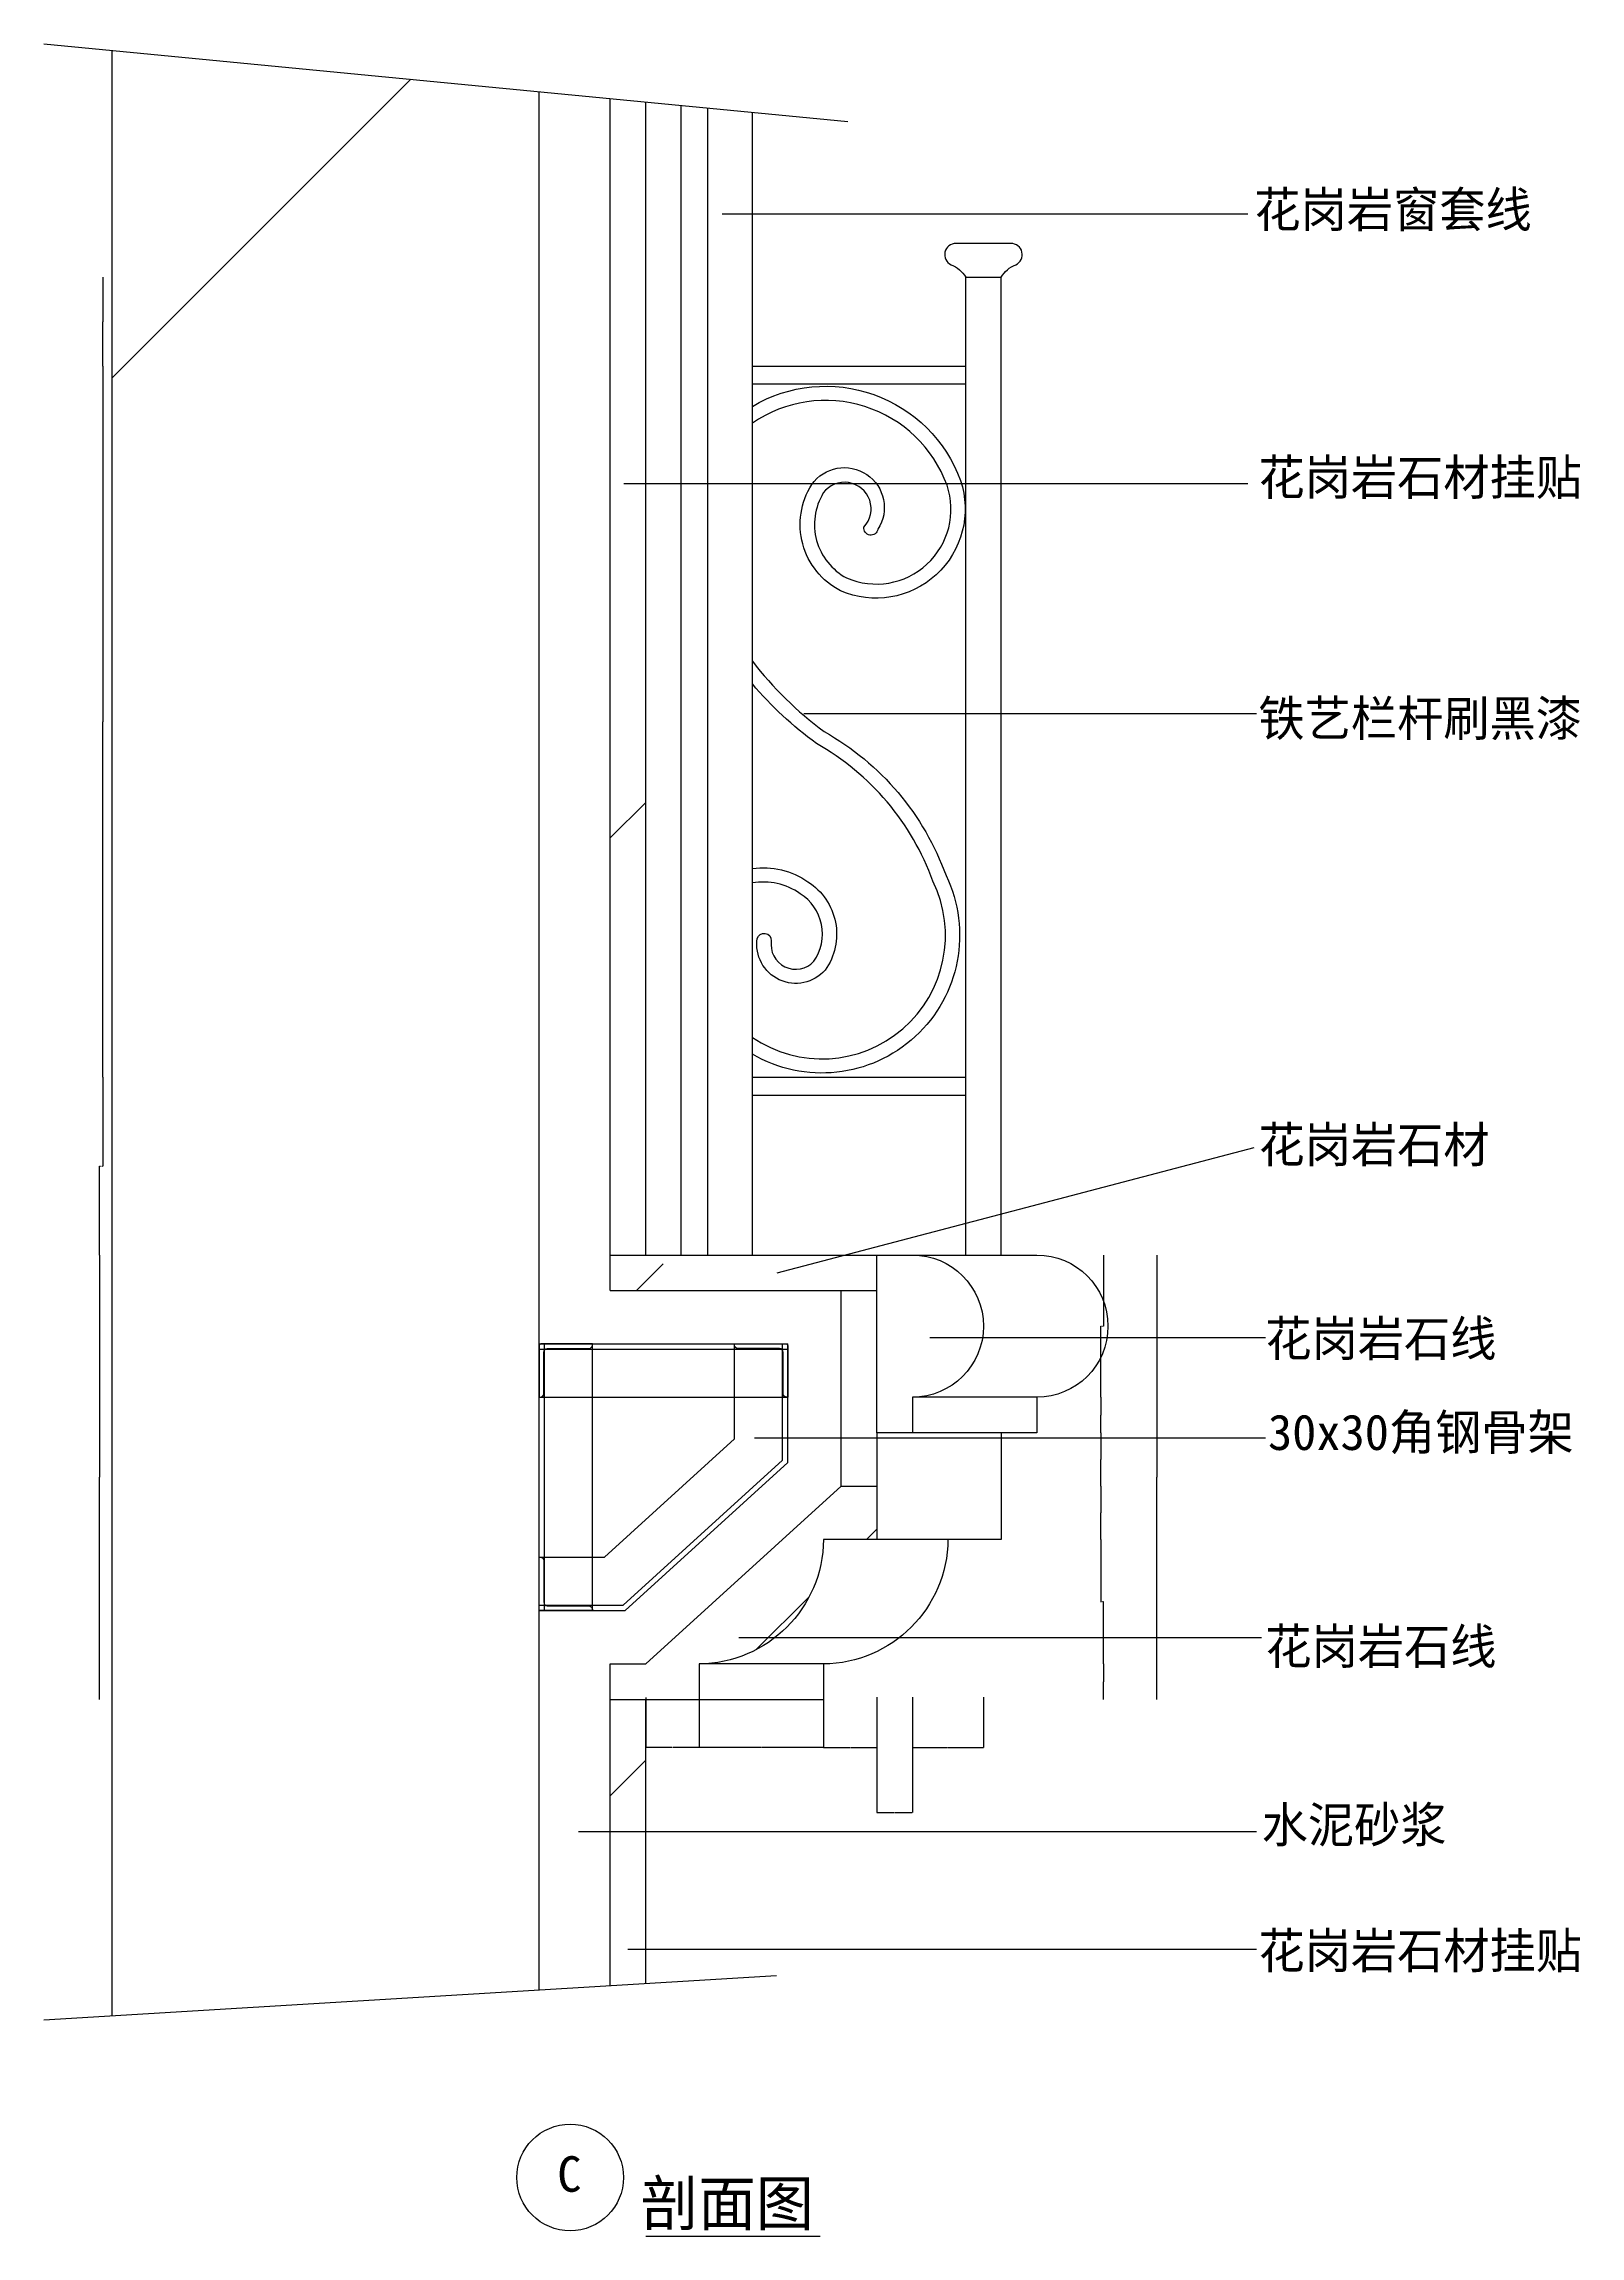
# Model space of a CAD drawing. Header units: metres. Extents: x 1429 to 10326, y -25970 to -14854.
# Drawn here: x 6005 to 10326, y -25970 to -19804 of the extents above; entities that cross this region are included whole.
import ezdxf

# ---------------------------------------------------------------- set-up
doc = ezdxf.new("R2010")
doc.units = ezdxf.units.M
for name, color, linetype in [('2', 2, 'Continuous'), ('3', 3, 'Continuous'), ('4', 4, 'Continuous'), ('7', 7, 'Continuous'), ('BH', 3, 'Continuous'), ('DIM', 3, 'Continuous'), ('TEXT', 3, 'Continuous')]:
    doc.layers.add(name, color=color, linetype=linetype)
doc.dimstyles.get("Standard").update_dxf_attribs({"dimtxt": 2.5, "dimasz": 2.5, "dimexe": 1.25, "dimexo": 0.625, "dimtad": 1, "dimcen": 2.5, "dimazin": 3, "dimtfac": 1, "dimtmove": 0, "dimatfit": 3})

# ---------------------------------------------------------------- blocks, each defined once
blk = doc.blocks.new('ST-L30')
at = {"layer": '4'}
blk.add_lwpolyline([(0, 1, 0.41), (1, 0), (30, 0), (30, 0.67, 0.41), (28, 2.67), (4.67, 2.67, -0.41), (2.67, 4.67), (2.67, 28, 0.41), (0.67, 30), (0, 30)], format="xyb", close=True, dxfattribs=at)
blk = doc.blocks.new('*D12')
for p, q in [((6170.55, -20460.5), (6170.55, -20585.5)), ((6170.3, -20585.5), (6170.05, -20585.5)), ((6170.55, -20710.5), (6170.55, -20585.5)), ((6170.55, -20585.5), (6170.55, -20585.5)), ((6170.8, -20585.5), (6171.05, -20585.5))]:
    blk.add_line(p, q)
at = {"layer": 'Defpoints'}
for p in [(6170.55, -20460.5), (6170.55, -20585.5), (6170.55, -20710.5)]:
    blk.add_point(p, dxfattribs=at)
at = {"layer": 'DIM', "insert": (6170.55, -20584.375), "char_height": 1, "attachment_point": 5}
blk.add_mtext('50', dxfattribs=at)
blk = doc.blocks.new('*D25')
for p, q in [((6161.65, -23210.5), (6161.65, -23835.5)), ((6161.4, -23835.5), (6161.15, -23835.5)), ((6161.65, -24460.5), (6161.65, -23835.5)), ((6161.65, -23835.5), (6161.65, -23835.5)), ((6161.9, -23835.5), (6162.15, -23835.5))]:
    blk.add_line(p, q)
at = {"layer": 'Defpoints'}
for p in [(6161.65, -23210.5), (6161.65, -23835.5), (6161.65, -24460.5)]:
    blk.add_point(p, dxfattribs=at)
at = {"layer": 'DIM', "insert": (6161.65, -23834.375), "char_height": 1, "attachment_point": 5}
blk.add_mtext('250', dxfattribs=at)
blk = doc.blocks.new('*D26')
for p, q in [((6170.55, -20710.5), (6170.55, -21710.5)), ((6170.3, -21710.5), (6170.05, -21710.5)), ((6170.55, -22710.5), (6170.55, -21710.5)), ((6170.55, -21710.5), (6170.55, -21710.5)), ((6170.8, -21710.5), (6171.05, -21710.5))]:
    blk.add_line(p, q)
at = {"layer": 'Defpoints'}
for p in [(6170.55, -20710.5), (6170.55, -21710.5), (6170.55, -22710.5)]:
    blk.add_point(p, dxfattribs=at)
at = {"layer": 'DIM', "insert": (6170.55, -21709.375), "char_height": 1, "attachment_point": 5}
blk.add_mtext('400', dxfattribs=at)
blk = doc.blocks.new('*D27')
for p, q in [((6170.55, -22710.5), (6170.55, -22960.5)), ((6161.65, -23210.5), (6161.65, -22960.5)), ((6161.9, -22960.5), (6164.6, -22960.5)), ((6167.6, -22960.5), (6170.3, -22960.5))]:
    blk.add_line(p, q)
at = {"layer": 'Defpoints'}
for p in [(6170.55, -22710.5), (6161.65, -22960.5), (6161.65, -23210.5)]:
    blk.add_point(p, dxfattribs=at)
at = {"layer": 'DIM', "insert": (6166.1, -22960.5), "char_height": 1, "attachment_point": 5}
blk.add_mtext('100', dxfattribs=at)
blk = doc.blocks.new('*D32')
for p, q in [((7697.54, -24454.85), (7697.54, -24595.12)), ((7847.54, -24454.85), (7847.54, -24595.12)), ((7697.79, -24595.12), (7771.54, -24595.12)), ((7773.54, -24595.12), (7847.29, -24595.12))]:
    blk.add_line(p, q)
at = {"layer": 'Defpoints'}
for p in [(7697.54, -24454.85), (7847.54, -24454.85), (7697.54, -24595.12)]:
    blk.add_point(p, dxfattribs=at)
at = {"layer": 'DIM', "insert": (7772.54, -24595.12), "char_height": 1, "attachment_point": 5}
blk.add_mtext('30', dxfattribs=at)
blk = doc.blocks.new('*D33')
for p, q in [((7847.54, -24454.85), (7847.54, -24595.12)), ((8197.54, -24456.34), (8197.54, -24595.12)), ((7847.79, -24595.12), (8021.54, -24595.12)), ((8023.54, -24595.12), (8197.29, -24595.12))]:
    blk.add_line(p, q)
at = {"layer": 'Defpoints'}
for p in [(7847.54, -24454.85), (8197.54, -24456.34), (7847.54, -24595.12)]:
    blk.add_point(p, dxfattribs=at)
at = {"layer": 'DIM', "insert": (8022.54, -24595.12), "char_height": 1, "attachment_point": 5}
blk.add_mtext('70', dxfattribs=at)
blk = doc.blocks.new('*D34')
for p, q in [((8347.54, -24453.66), (8347.54, -24778.11)), ((8447.54, -24453.66), (8447.54, -24778.11)), ((8347.79, -24778.11), (8396.54, -24778.11)), ((8398.54, -24778.11), (8447.29, -24778.11))]:
    blk.add_line(p, q)
at = {"layer": 'Defpoints'}
for p in [(8347.54, -24453.66), (8447.54, -24453.66), (8347.54, -24778.11)]:
    blk.add_point(p, dxfattribs=at)
at = {"layer": 'DIM', "insert": (8397.54, -24778.11), "char_height": 1, "attachment_point": 5}
blk.add_mtext('20', dxfattribs=at)
blk = doc.blocks.new('*D35')
for p, q in [((8197.54, -24453.66), (8197.54, -24595.42)), ((8347.54, -24453.66), (8347.54, -24595.42)), ((8197.79, -24595.42), (8271.54, -24595.42)), ((8273.54, -24595.42), (8347.29, -24595.42))]:
    blk.add_line(p, q)
at = {"layer": 'Defpoints'}
for p in [(8197.54, -24453.66), (8347.54, -24453.66), (8197.54, -24595.42)]:
    blk.add_point(p, dxfattribs=at)
at = {"layer": 'DIM', "insert": (8272.54, -24595.42), "char_height": 1, "attachment_point": 5}
blk.add_mtext('30', dxfattribs=at)
blk = doc.blocks.new('*D36')
for p, q in [((8447.54, -24453.66), (8447.54, -24595.42)), ((8647.54, -24453.66), (8647.54, -24595.42)), ((8447.79, -24595.42), (8546.54, -24595.42)), ((8548.54, -24595.42), (8647.29, -24595.42))]:
    blk.add_line(p, q)
at = {"layer": 'Defpoints'}
for p in [(8447.54, -24453.66), (8647.54, -24453.66), (8447.54, -24595.42)]:
    blk.add_point(p, dxfattribs=at)
at = {"layer": 'DIM', "insert": (8547.54, -24595.42), "char_height": 1, "attachment_point": 5}
blk.add_mtext('40', dxfattribs=at)
blk = doc.blocks.new('*D37')
for p, q in [((8984.63, -23210.5), (8984.63, -23410.5)), ((8977.15, -23610.5), (8977.15, -23410.5)), ((8977.4, -23410.5), (8979.89, -23410.5)), ((8981.89, -23410.5), (8984.38, -23410.5))]:
    blk.add_line(p, q)
at = {"layer": 'Defpoints'}
for p in [(8984.63, -23210.5), (8977.15, -23410.5), (8977.15, -23610.5)]:
    blk.add_point(p, dxfattribs=at)
at = {"layer": 'DIM', "insert": (8980.89, -23410.5), "char_height": 1, "attachment_point": 5}
blk.add_mtext('80', dxfattribs=at)
blk = doc.blocks.new('*D38')
for p, q in [((9135.32, -23210.5), (9135.32, -23835.5)), ((9135.07, -23835.5), (9134.82, -23835.5)), ((9135.32, -24460.5), (9135.32, -23835.5)), ((9135.32, -23835.5), (9135.32, -23835.5)), ((9135.57, -23835.5), (9135.82, -23835.5))]:
    blk.add_line(p, q)
at = {"layer": 'Defpoints'}
for p in [(9135.32, -23210.5), (9135.32, -23835.5), (9135.32, -24460.5)]:
    blk.add_point(p, dxfattribs=at)
at = {"layer": 'DIM', "insert": (9135.32, -23834.375), "char_height": 1, "attachment_point": 5}
blk.add_mtext('250', dxfattribs=at)
blk = doc.blocks.new('*D39')
for p, q in [((8977.15, -24010.5), (8977.15, -24185.5)), ((8979.89, -24185.5), (8976.9, -24185.5)), ((8984.88, -24185.5), (8981.89, -24185.5)), ((8984.63, -24360.5), (8984.63, -24185.5))]:
    blk.add_line(p, q)
at = {"layer": 'Defpoints'}
for p in [(8977.15, -24010.5), (8984.63, -24185.5), (8984.63, -24360.5)]:
    blk.add_point(p, dxfattribs=at)
at = {"layer": 'DIM', "insert": (8980.89, -24185.5), "char_height": 1, "attachment_point": 5}
blk.add_mtext('70', dxfattribs=at)
blk = doc.blocks.new('*D40')
for p, q in [((8984.38, -24410.5), (8984.13, -24410.5)), ((8984.63, -24360.5), (8984.63, -24410.5)), ((8984.63, -24460.5), (8984.63, -24410.5)), ((8984.63, -24410.5), (8984.63, -24410.5)), ((8984.88, -24410.5), (8985.13, -24410.5))]:
    blk.add_line(p, q)
at = {"layer": 'Defpoints'}
for p in [(8984.63, -24360.5), (8984.63, -24410.5), (8984.63, -24460.5)]:
    blk.add_point(p, dxfattribs=at)
at = {"layer": 'DIM', "insert": (8984.63, -24409.375), "char_height": 1, "attachment_point": 5}
blk.add_mtext('20', dxfattribs=at)
blk = doc.blocks.new('*D41')
for p, q in [((8977.15, -23610.5), (8977.15, -23660.5)), ((8976.9, -23660.5), (8976.65, -23660.5)), ((8977.15, -23710.5), (8977.15, -23660.5)), ((8977.15, -23660.5), (8977.15, -23660.5)), ((8977.4, -23660.5), (8977.65, -23660.5))]:
    blk.add_line(p, q)
at = {"layer": 'Defpoints'}
for p in [(8977.15, -23610.5), (8977.15, -23660.5), (8977.15, -23710.5)]:
    blk.add_point(p, dxfattribs=at)
at = {"layer": 'DIM', "insert": (8977.15, -23659.375), "char_height": 1, "attachment_point": 5}
blk.add_mtext('20', dxfattribs=at)
blk = doc.blocks.new('*D42')
for p, q in [((8977.15, -23710.5), (8977.15, -23785.5)), ((8976.9, -23785.5), (8976.65, -23785.5)), ((8977.15, -23860.5), (8977.15, -23785.5)), ((8977.15, -23785.5), (8977.15, -23785.5)), ((8977.4, -23785.5), (8977.65, -23785.5))]:
    blk.add_line(p, q)
at = {"layer": 'Defpoints'}
for p in [(8977.15, -23710.5), (8977.15, -23785.5), (8977.15, -23860.5)]:
    blk.add_point(p, dxfattribs=at)
at = {"layer": 'DIM', "insert": (8977.15, -23784.375), "char_height": 1, "attachment_point": 5}
blk.add_mtext('30', dxfattribs=at)
blk = doc.blocks.new('*D43')
for p, q in [((8977.15, -23860.5), (8977.15, -23935.5)), ((8976.9, -23935.5), (8976.65, -23935.5)), ((8977.15, -24010.5), (8977.15, -23935.5)), ((8977.15, -23935.5), (8977.15, -23935.5)), ((8977.4, -23935.5), (8977.65, -23935.5))]:
    blk.add_line(p, q)
at = {"layer": 'Defpoints'}
for p in [(8977.15, -23860.5), (8977.15, -23935.5), (8977.15, -24010.5)]:
    blk.add_point(p, dxfattribs=at)
at = {"layer": 'DIM', "insert": (8977.15, -23934.375), "char_height": 1, "attachment_point": 5}
blk.add_mtext('30', dxfattribs=at)

msp = doc.modelspace()

# ---------------------------------------------------------------- hatches: boundary and pattern name
at = {"layer": 'BH'}
h = msp.add_hatch(dxfattribs=at)
h.set_pattern_fill('ANSI31', scale=1500)
h.paths.add_polyline_path([(7397.54, -19938.29), (6197.54, -19822.57), (6197.54, -25350.26), (7397.54, -25277.16)])
h = msp.add_hatch(dxfattribs=at)
h.set_pattern_fill('AR-CONC', scale=15)
h.paths.add_polyline_path([(7639.55, -24210.5), (7397.54, -24210.5), (7397.54, -25277.16), (7597.54, -25264.97), (7597.54, -24360.5), (7697.54, -24360.5), (8247.54, -23860.5), (8247.54, -23310.5), (7597.54, -23310.5), (7597.54, -19957.57), (7397.54, -19938.29), (7397.54, -23460.5), (7547.54, -23460.5), (8097.54, -23460.5), (8097.54, -23610.5), (8097.54, -23794.15)])
h = msp.add_hatch(dxfattribs=at)
h.set_pattern_fill('ANSI33', scale=300)
h.paths.add_polyline_path([(7697.54, -19967.22), (7597.54, -19957.57), (7597.54, -23210.5), (7697.54, -23210.5)])
h = msp.add_hatch(dxfattribs=at)
h.set_pattern_fill('ANSI33', scale=300)
h.paths.add_polyline_path([(7597.54, -25264.97), (7697.54, -25258.88), (7697.54, -24360.5), (7597.54, -24360.5)])
h.paths.add_polyline_path([(8197.54, -24010.5), (8347.54, -24010.5), (8347.54, -23860.5), (8247.54, -23860.5), (7697.54, -24360.5), (7697.54, -24460.5), (7847.54, -24460.5), (7847.54, -24360.5, 0.41)])
h.paths.add_polyline_path([(8347.54, -23310.5), (8247.54, -23310.5), (8247.54, -23860.5), (8347.54, -23860.5), (8347.54, -23710.5)])
h.paths.add_polyline_path([(8347.54, -23310.5), (8347.54, -23210.5), (7597.54, -23210.5), (7597.54, -23310.5)])
h = msp.add_hatch(dxfattribs=at)
h.set_pattern_fill('ANSI33', scale=300)
h.paths.add_polyline_path([(8447.54, -23210.5), (8347.54, -23210.5), (8347.54, -23710.5), (8447.54, -23710.5), (8447.54, -23610.5, 1)])

# ---------------------------------------------------------------- linework, layer by layer
at = {"layer": '2'}
for p, q in [((6197.54, -25350.26), (6197.54, -19822.57)), ((7397.54, -25277.16), (7397.54, -19938.29))]:
    msp.add_line(p, q, dxfattribs=at)
at = {"layer": '3'}
for p, q in [((6004.94, -19804), (8265.98, -20022.03)), ((6005.23, -25361.98), (8065.65, -25236.45))]:
    msp.add_line(p, q, dxfattribs=at)
for points in [[(7997.54, -20823.53, -0.47), (8582.84, -21032.38, -0.65), (8245.34, -21342.3, -0.44), (8164.64, -21043.54, -0.98), (8350.7, -21169.25, -0.99), (8311.19, -21163.01, 1.06), (8197, -21067.23, 0.43), (8262.5, -21306.14, 0.65), (8545.09, -21045.64, 0.49), (7997.54, -20870.86, 0.49)], [(7997.54, -21540.34, 0.07), (8199.56, -21738.29, -0.18), (8542.25, -22143.48, -0.74), (7997.54, -22645.59, -0.74)], [(7997.54, -22598.27, 0.77), (8505.41, -22159.18, 0.18), (8177.72, -21771.88, -0.06), (7997.54, -21604.07)], [(7997.54, -22123.54, -0.19), (8153.83, -22160.97, -0.43), (8202.12, -22409.35, -0.75), (8011.36, -22320.13, -0.88), (8050.87, -22326.37, 0.74), (8170.75, -22384.41, 0.43), (8131.65, -22194.28, 0.2), (7997.54, -22164.02)]]:
    msp.add_lwpolyline(points, format="xyb", dxfattribs=at)
at = {"layer": '4'}
for p, q in [((7597.54, -23310.5), (7597.54, -19957.57)), ((7697.54, -23210.5), (7697.54, -19967.22)), ((7997.54, -23210.5), (7997.54, -19996.15)), ((7597.54, -23210.5), (8797.54, -23210.5)), ((8347.54, -23710.5), (8347.54, -23210.5)), ((7597.54, -23310.5), (8347.54, -23310.5)), ((8247.54, -23860.5), (8247.54, -23310.5)), ((7397.54, -23460.5), (8097.54, -23460.5)), ((8097.54, -23794.15), (8097.54, -23460.5)), ((7639.55, -24210.5), (8097.54, -23794.15)), ((7697.54, -24360.5), (8247.54, -23860.5)), ((8247.54, -23860.5), (8347.54, -23860.5)), ((7397.54, -24210.5), (7639.55, -24210.5)), ((7597.54, -25264.97), (7597.54, -24360.5)), ((7597.54, -24360.5), (7697.54, -24360.5)), ((7597.54, -24460.5), (8197.54, -24460.5)), ((7697.54, -25258.88), (7697.54, -24460.5))]:
    msp.add_line(p, q, dxfattribs=at)
for points in [[(8447.54, -23210.5, -1), (8447.54, -23610.5), (8447.54, -23710.5), (8347.54, -23710.5), (8347.54, -24010.5), (8197.54, -24010.5, -0.41), (7847.54, -24360.5), (7847.54, -24460.5)], [(8797.54, -23210.5, -1), (8797.54, -23610.5), (8797.54, -23710.5), (8697.54, -23710.5), (8697.54, -24010.5), (8547.54, -24010.5, -0.41), (8197.54, -24360.5), (8197.54, -24460.5)]]:
    msp.add_lwpolyline(points, format="xyb", dxfattribs=at)
at = {"layer": '7'}
for p, q in [((7797.54, -23210.5), (7797.54, -19976.86)), ((7872.54, -23210.5), (7872.54, -19984.09)), ((8597.54, -23210.5), (8597.54, -20460.5)), ((8697.54, -23210.5), (8697.54, -20460.5)), ((7997.54, -20710.5), (8597.54, -20710.5)), ((7997.54, -20760.5), (8597.54, -20760.5)), ((7997.54, -22710.5), (8597.54, -22710.5)), ((7997.54, -22760.5), (8597.54, -22760.5)), ((7397.54, -23475.5), (8097.54, -23475.5)), ((7412.54, -24210.5), (7412.54, -23460.5)), ((7547.54, -24210.5), (7547.54, -23460.5)), ((7947.54, -23727.79), (7947.54, -23460.5)), ((8082.54, -23787.51), (8082.54, -23460.5)), ((7397.54, -23610.5), (8097.54, -23610.5)), ((8797.54, -23610.5), (8447.54, -23610.5)), ((7581.56, -24060.5), (7947.54, -23727.79)), ((8697.54, -23710.5), (8447.54, -23710.5)), ((7633.75, -24195.5), (8082.54, -23787.51)), ((8547.54, -24010.5), (8347.54, -24010.5)), ((7397.54, -24060.5), (7581.56, -24060.5)), ((7397.54, -24195.5), (7633.75, -24195.5)), ((8197.54, -24360.5), (7847.54, -24360.5))]:
    msp.add_line(p, q, dxfattribs=at)
msp.add_lwpolyline([(8597.54, -20460.5), (8697.54, -20460.5, -0.18), (8738.52, -20425.33, 0.81), (8724.57, -20365.31), (8570.51, -20365.31, 0.81), (8556.56, -20425.33, -0.18)], format="xyb", close=True, dxfattribs=at)
at = {"layer": 'TEXT'}
msp.add_line((7698.05, -25969.98), (8187.84, -25969.98), dxfattribs=at)
msp.add_circle((7485.09, -25804.98), 150, dxfattribs=at)

# ---------------------------------------------------------------- block references
at = {"layer": '3', "yscale": 5, "zscale": 5}
for p, xscale, rotation in [((7397.54, -23460.5), 5, 270), ((8097.54, -23460.5), -5, 90), ((7397.54, -24210.5), -5, 270)]:
    msp.add_blockref('ST-L30', p, dxfattribs=dict(at, xscale=xscale, rotation=rotation))

# ---------------------------------------------------------------- texts
at = {"layer": 'TEXT'}
for s, height, p in [('花岗岩窗套线', 100, (9409.45, -20319.98)), ('花岗岩石材挂贴', 100, (9420.83, -21073.04)), ('铁艺栏杆刷黑漆', 100, (9420.83, -21750.99)), ('花岗岩石材', 100, (9420.83, -22950.12)), ('花岗岩石线', 100, (9440.31, -23495.35)), ('30x30角钢骨架', 100, (9447.63, -23758.86)), ('花岗岩石线', 100, (9440.31, -24361.13)), ('水泥砂浆', 100, (9429.95, -24862.97)), ('花岗岩石材挂贴', 100, (9420.83, -25216.93)), ('C', 100, (7448.78, -25845.2)), ('剖面图', 125, (7682.72, -25940.09))]:
    msp.add_text(s, height=height, dxfattribs=at).set_placement(p)

# ---------------------------------------------------------------- dimensions: what is measured, and where the dimension line sits
at = {"layer": 'DIM'}
for base, p1, p2, text, picture, middle in [((6170.55, -20585.5), (6170.55, -20710.5), (6170.55, -20460.5), '50', '*D12', (6170.55, -20584.375)), ((6170.55, -21710.5), (6170.55, -22710.5), (6170.55, -20710.5), '400', '*D26', (6170.55, -21709.375)), ((6161.65, -22960.5), (6161.65, -23210.5), (6170.55, -22710.5), '100', '*D27', (6166.1, -22960.5)), ((6161.65, -23835.5), (6161.65, -24460.5), (6161.65, -23210.5), '250', '*D25', (6161.65, -23834.375)), ((8977.15, -23410.5), (8977.15, -23610.5), (8984.63, -23210.5), '80', '*D37', (8980.89, -23410.5)), ((9135.32, -23835.5), (9135.32, -24460.5), (9135.32, -23210.5), '250', '*D38', (9135.32, -23834.375)), ((8977.15, -23660.5), (8977.15, -23710.5), (8977.15, -23610.5), '20', '*D41', (8977.15, -23659.375)), ((8977.15, -23785.5), (8977.15, -23860.5), (8977.15, -23710.5), '30', '*D42', (8977.15, -23784.375)), ((8977.15, -23935.5), (8977.15, -24010.5), (8977.15, -23860.5), '30', '*D43', (8977.15, -23934.375)), ((8984.63, -24185.5), (8984.63, -24360.5), (8977.15, -24010.5), '70', '*D39', (8980.89, -24185.5)), ((8984.63, -24410.5), (8984.63, -24460.5), (8984.63, -24360.5), '20', '*D40', (8984.63, -24409.375)), ((7697.54, -24595.12), (7697.54, -24454.85), (7847.54, -24454.85), '30', '*D32', (7772.54, -24595.12)), ((7847.54, -24595.12), (7847.54, -24454.85), (8197.54, -24456.34), '70', '*D33', (8022.54, -24595.12)), ((8197.54, -24595.42), (8197.54, -24453.66), (8347.54, -24453.66), '30', '*D35', (8272.54, -24595.42)), ((8347.54, -24778.11), (8347.54, -24453.66), (8447.54, -24453.66), '20', '*D34', (8397.54, -24778.11)), ((8447.54, -24595.42), (8447.54, -24453.66), (8647.54, -24453.66), '40', '*D36', (8547.54, -24595.42))]:
    dim = msp.add_linear_dim(base=base, p1=p1, p2=p2, text=text, dimstyle='Standard', dxfattribs=at)
    dim.commit()
    dim.dimension.update_dxf_attribs({"geometry": picture, "text_midpoint": middle})

# ---------------------------------------------------------------- leaders
for points in [[(7912.64, -20281.93), (9391.46, -20281.93)], [(7635.86, -21040.1), (9391.46, -21040.1)], [(8141.98, -21687.69), (9415.18, -21687.69)], [(8067.53, -23260.5), (9409.26, -22908.33)], [(8496.79, -23442.29), (9440.34, -23442.29)], [(8003.24, -23724.97), (9440.34, -23724.97)], [(7959.7, -24286.52), (9429.5, -24286.52)], [(7509.05, -24831.81), (9415.64, -24831.81)], [(7647.71, -25162.45), (9415.64, -25162.45)]]:
    msp.add_leader(points, dimstyle='Standard', dxfattribs=at)

doc.saveas('drawing.dxf')
